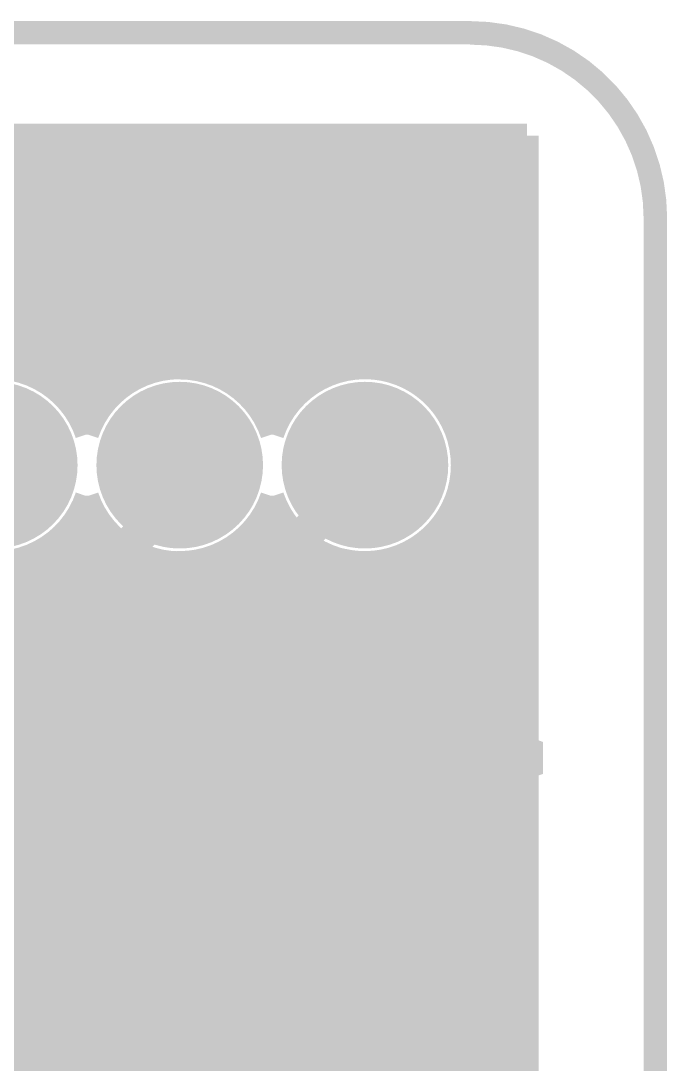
# Model space of a CAD drawing. Extents: x -72 to 72, y -47 to 50.
# Drawn here: x 65.15 to 72.13, y 6.87 to 18.13 of the extents above; entities that cross this region are included whole.
import ezdxf

# ---------------------------------------------------------------- set-up
doc = ezdxf.new("R2010")
doc.units = 0
doc.header["$MEASUREMENT"] = 0
doc.layers.get('0').update_dxf_attribs({"linetype": 'CONTINUOUS'})
for name, color, linetype in [('22-303-0_BOT', 7, 'CONTINUOUS'), ('22-303-0_DRD', 7, 'CONTINUOUS'), ('22-303-0_GND', 6, 'CONTINUOUS'), ('22-303-0_IN1', 4, 'CONTINUOUS'), ('22-303-0_IN2', 3, 'CONTINUOUS'), ('22-303-0_PWR', 5, 'CONTINUOUS'), ('22-303-0_SMB', 10, 'CONTINUOUS'), ('22-303-0_SMT', 14, 'CONTINUOUS'), ('22-303-0_SST', 13, 'CONTINUOUS'), ('22-303-0_TOP', 8, 'CONTINUOUS'), ('THRUHOLE_TAP', 7, 'CONTINUOUS')]:
    doc.layers.add(name, color=color, linetype=linetype)

# ---------------------------------------------------------------- blocks, each defined once
blk = doc.blocks.new('ROUND_20')
at = {"const_width": 0.7493}
blk.add_lwpolyline([(-0.37465, 0, 1), (0.37465, 0, 1)], format="xyb", close=True, dxfattribs=at)
blk = doc.blocks.new('ROUND_29')
at = {"const_width": 2.99974}
blk.add_lwpolyline([(-1.49987, 0, 1), (1.49987, 0, 1)], format="xyb", close=True, dxfattribs=at)
blk = doc.blocks.new('ROUND_70')
at = {"const_width": 0.89916}
blk.add_lwpolyline([(-0.44958, 0, 1), (0.44958, 0, 1)], format="xyb", close=True, dxfattribs=at)
blk = doc.blocks.new('ROUND_77')
at = {"const_width": 3.24993}
blk.add_lwpolyline([(-1.624964, 0, 1), (1.624964, 0, 1)], format="xyb", close=True, dxfattribs=at)
blk = doc.blocks.new('ROUND_89')
at = {"const_width": 0.89916}
blk.add_lwpolyline([(-0.44958, 0, 1), (0.44958, 0, 1)], format="xyb", close=True, dxfattribs=at)
blk = doc.blocks.new('ROUND_98')
at = {"const_width": 0.44958}
blk.add_lwpolyline([(-0.22479, 0, 1), (0.22479, 0, 1)], format="xyb", close=True, dxfattribs=at)
blk = doc.blocks.new('ROUND_102')
at = {"const_width": 1.6002}
blk.add_lwpolyline([(-0.8001, 0, 1), (0.8001, 0, 1)], format="xyb", close=True, dxfattribs=at)

msp = doc.modelspace()

# ---------------------------------------------------------------- linework, layer by layer
at = {"layer": '22-303-0_BOT', "const_width": 0.254}
for points in [[(70.612, 16.891), (45.339, 16.891)], [(65.0494, 16.891), (65.0494, 14.37132)], [(65.278, 16.891), (65.278, 14.30528)], [(65.5066, 16.891), (65.5066, 14.17066)], [(65.7352, 16.891), (65.7352, 13.92936)], [(65.9638, 16.891), (65.9638, 13.8811)], [(66.1924, 16.891), (66.1924, 14.14526)], [(66.421, 16.891), (66.421, 14.29004)], [(66.6496, 16.891), (66.6496, 14.36624)], [(66.8782, 16.891), (66.8782, 14.3891)], [(67.1068, 16.891), (67.1068, 14.36116)], [(67.3354, 16.891), (67.3354, 14.27734)], [(67.564, 16.891), (67.564, 14.1224)], [(67.7926, 16.891), (67.7926, 13.83538)], [(68.0212, 16.891), (68.0212, 13.96746)], [(68.2498, 16.891), (68.2498, 14.19098)], [(68.4784, 16.891), (68.4784, 14.31544)], [(68.707, 16.891), (68.707, 14.3764)], [(68.9356, 16.891), (68.9356, 14.38656)], [(69.1642, 16.891), (69.1642, 14.34592)], [(69.3928, 16.891), (69.3928, 14.24686)], [(69.6214, 16.891), (69.6214, 14.06906)], [(69.85, 16.891), (69.85, 13.70838)], [(70.0786, 16.891), (70.0786, -4.953)], [(70.3072, 16.891), (70.3072, -4.953)], [(70.5358, 16.891), (70.5358, -4.953)], [(70.612, 16.891), (70.612, -4.953)], [(70.612, 16.764), (42.5704, 16.764)], [(70.612, 16.5354), (60.73648, 16.5354)], [(70.612, 16.3068), (60.9727, 16.3068)], [(70.612, 16.0782), (61.05144, 16.0782)], [(70.612, 15.8496), (61.0362, 15.8496)], [(70.612, 15.621), (60.9219, 15.621)], [(70.612, 15.3924), (60.98794, 15.3924)], [(70.612, 15.1638), (61.05398, 15.1638)], [(70.612, 14.9352), (61.02858, 14.9352)], [(70.612, 14.7066), (60.89904, 14.7066)], [(70.612, 14.478), (59.63666, 14.478)], [(66.33972, 14.2494), (65.38976, 14.2494)], [(68.3387, 14.2494), (67.38874, 14.2494)], [(70.612, 14.2494), (69.38772, 14.2494)], [(66.06286, 14.0208), (65.66408, 14.0208)], [(68.06438, 14.0208), (67.6656, 14.0208)], [(70.612, 14.0208), (69.66458, 14.0208)], [(65.91554, 13.7922), (65.81394, 13.7922)], [(67.91452, 13.7922), (67.81292, 13.7922)], [(70.612, 13.7922), (69.81444, 13.7922)], [(70.612, 13.5636), (69.89318, 13.5636)], [(70.612, 13.335), (69.91858, 13.335)], [(70.612, 13.1064), (69.89318, 13.1064)], [(69.85, 12.96162), (69.85, -0.26162)], [(65.91554, 12.8778), (65.81394, 12.8778)], [(67.7926, 12.83462), (67.7926, 9.77392)], [(67.91452, 12.8778), (67.81292, 12.8778)], [(70.612, 12.8778), (69.81444, 12.8778)], [(65.7352, 12.74064), (65.7352, 10.29208)], [(65.9638, 12.78636), (65.9638, 10.30224)], [(66.06286, 12.6492), (65.66408, 12.6492)], [(68.06438, 12.6492), (67.6656, 12.6492)], [(68.0212, 12.70254), (68.0212, 9.6139)], [(69.6214, 12.60094), (69.6214, 0.09906)], [(70.612, 12.6492), (69.66458, 12.6492)], [(65.5066, 12.49934), (65.5066, 10.26668)], [(66.1924, 12.5222), (66.1924, 10.29716)], [(67.564, 12.54506), (67.564, 9.91108)], [(68.2498, 12.47902), (68.2498, 9.41832)], [(66.33972, 12.4206), (65.38976, 12.4206)], [(66.421, 12.37742), (66.421, 10.27684)], [(67.3354, 12.39266), (67.3354, 10.02284)], [(68.3387, 12.4206), (67.38874, 12.4206)], [(70.612, 12.4206), (69.38772, 12.4206)], [(69.3928, 12.42314), (69.3928, 0.27686)], [(65.0494, 12.29614), (65.0494, 10.16254)], [(65.278, 12.36472), (65.278, 10.2235)], [(66.6496, 12.30376), (66.6496, 10.23874)], [(66.8782, 12.2809), (66.8782, 10.1854)], [(67.1068, 12.30884), (67.1068, 10.11174)], [(68.4784, 12.35456), (68.4784, 9.18464)], [(68.707, 12.29106), (68.707, 8.89508)], [(68.9356, 12.28344), (68.9356, 8.51662)], [(69.1642, 12.32408), (69.1642, 7.95274)], [(70.612, 12.192), (59.0042, 12.192)], [(70.612, 11.9634), (44.13504, 11.9634)], [(70.612, 11.7348), (44.26458, 11.7348)], [(70.612, 11.5062), (53.49494, 11.5062)], [(70.612, 11.2776), (59.0042, 11.2776)], [(70.612, 11.049), (59.0042, 11.049)], [(70.612, 10.8204), (59.0042, 10.8204)], [(70.612, 10.5918), (59.0042, 10.5918)], [(70.612, 10.3632), (59.0042, 10.3632)], [(70.612, 10.1346), (67.0433, 10.1346)], [(70.612, 9.906), (67.57162, 9.906)], [(70.612, 9.6774), (67.93484, 9.6774)], [(70.612, 9.4488), (68.21678, 9.4488)], [(70.612, 9.2202), (68.44792, 9.2202)], [(70.612, 8.9916), (68.63588, 8.9916)], [(70.612, 8.763), (68.79336, 8.763)], [(70.612, 8.5344), (68.92544, 8.5344)], [(70.612, 8.3058), (69.03466, 8.3058)], [(70.612, 8.0772), (69.12356, 8.0772)], [(70.612, 7.8486), (69.19214, 7.8486)], [(70.612, 7.62), (69.24548, 7.62)], [(70.612, 7.3914), (69.28104, 7.3914)], [(70.612, 7.1628), (69.30136, 7.1628)], [(70.612, 6.9342), (69.3039, 6.9342)]]:
    msp.add_lwpolyline(points, dxfattribs=at)
for points in [[(65.86474, 13.66774, 0.3230331), (64.86398, 14.3891)], [(66.8655, 14.3891, 0.3230329), (65.86474, 13.66774)], [(67.86372, 13.66774, 0.322823), (66.8655, 14.38656)], [(68.86448, 14.3891, 0.3230329), (67.86372, 13.66774)], [(69.91858, 13.335, 0.4142136), (68.86448, 14.3891)], [(68.86448, 12.2809, 0.4142136), (69.91858, 13.335)], [(64.86398, 12.2809, 0.3224026), (65.86474, 12.99972)], [(65.86474, 12.99972, 0.3224026), (66.8655, 12.27836)], [(66.8655, 12.2809, 0.3221914), (67.86372, 12.99972)], [(67.86372, 12.99972, 0.3224026), (68.86448, 12.27836)], [(65.99936, 10.30478, 0.4142136), (62.69482, 7.00024)], [(69.3039, 7.00024, 0.4142136), (65.99936, 10.30478)], [(62.69482, 7.00024, 0.4142136), (65.99936, 3.6957)], [(65.99936, 3.6957, 0.4142136), (69.3039, 7.00024)]]:
    msp.add_lwpolyline(points, format="xyb", dxfattribs=at)
at = {"layer": '22-303-0_DRD', "const_width": 0.254}
for points in [[(46.40072, 18.00098), (69.99986, 18.00098)], [(71.99884, 15.99946), (71.99884, -4.0005)], [(65.49898, 13.081), (64.86398, 13.716)], [(66.8655, 13.716), (66.2305, 13.081)], [(67.5005, 13.081), (66.8655, 13.716)], [(68.86448, 13.716), (68.22948, 13.081)], [(69.49948, 13.081), (68.86448, 13.716)], [(64.22898, 13.081), (65.49898, 13.081)], [(66.2305, 13.081), (67.5005, 13.081)], [(68.22948, 13.081), (69.49948, 13.081)], [(65.74536, 7.63524), (65.36436, 7.25424)], [(66.25336, 7.63524), (65.74536, 7.63524)], [(66.63436, 7.25424), (66.25336, 7.63524)], [(65.36436, 7.25424), (65.36436, 6.74624)], [(66.63436, 6.74624), (66.63436, 7.25424)], [(65.36436, 6.74624), (65.74536, 6.36524)], [(66.25336, 6.36524), (66.63436, 6.74624)]]:
    msp.add_lwpolyline(points, dxfattribs=at)
msp.add_lwpolyline([(71.99884, 15.99946, 0.4142136), (69.99986, 17.99844)], format="xyb", dxfattribs=at)
at = {"layer": '22-303-0_GND', "const_width": 0.254}
for points in [[(46.40072, 18.00098), (69.99986, 18.00098)], [(71.99884, 15.99946), (71.99884, -4.0005)]]:
    msp.add_lwpolyline(points, dxfattribs=at)
msp.add_lwpolyline([(71.99884, 15.99946, 0.4142136), (69.99986, 17.99844)], format="xyb", dxfattribs=at)
at = {"layer": '22-303-0_IN2'}
for points, const_width in [([(70.612, 16.891), (45.339, 16.891)], 0.254), ([(65.0494, 16.891), (65.0494, 14.37132)], 0.254), ([(65.278, 16.891), (65.278, 14.30528)], 0.254), ([(65.5066, 16.891), (65.5066, 14.17066)], 0.254), ([(65.7352, 16.891), (65.7352, 13.92936)], 0.254), ([(65.9638, 16.891), (65.9638, 13.8811)], 0.254), ([(66.1924, 16.891), (66.1924, 14.14526)], 0.254), ([(66.421, 16.891), (66.421, 14.29004)], 0.254), ([(66.6496, 16.891), (66.6496, 14.36624)], 0.254), ([(66.8782, 16.891), (66.8782, 14.3891)], 0.254), ([(67.1068, 16.891), (67.1068, 14.36116)], 0.254), ([(67.3354, 16.891), (67.3354, 14.27734)], 0.254), ([(67.564, 16.891), (67.564, 14.1224)], 0.254), ([(67.7926, 16.891), (67.7926, 13.83538)], 0.254), ([(68.0212, 16.891), (68.0212, 13.96746)], 0.254), ([(68.2498, 16.891), (68.2498, 14.19098)], 0.254), ([(68.4784, 16.891), (68.4784, 14.31544)], 0.254), ([(68.707, 16.891), (68.707, 14.3764)], 0.254), ([(68.9356, 16.891), (68.9356, 14.38656)], 0.254), ([(69.1642, 16.891), (69.1642, 14.34592)], 0.254), ([(69.3928, 16.891), (69.3928, 14.24686)], 0.254), ([(69.6214, 16.891), (69.6214, 14.06906)], 0.254), ([(69.85, 16.891), (69.85, 13.70838)], 0.254), ([(70.0786, 16.891), (70.0786, -4.953)], 0.254), ([(70.3072, 16.891), (70.3072, -4.953)], 0.254), ([(70.5358, 16.891), (70.5358, -4.953)], 0.254), ([(70.612, 16.891), (70.612, -4.953)], 0.254), ([(70.612, 16.764), (44.13504, 16.764)], 0.254), ([(70.612, 16.5354), (60.73648, 16.5354)], 0.254), ([(70.612, 16.3068), (60.9727, 16.3068)], 0.254), ([(70.612, 16.0782), (61.05144, 16.0782)], 0.254), ([(70.612, 15.8496), (61.0362, 15.8496)], 0.254), ([(70.612, 15.621), (60.9219, 15.621)], 0.254), ([(70.612, 15.3924), (60.98794, 15.3924)], 0.254), ([(70.612, 15.1638), (61.05398, 15.1638)], 0.254), ([(70.612, 14.9352), (61.02858, 14.9352)], 0.254), ([(70.612, 14.7066), (60.89904, 14.7066)], 0.254), ([(70.612, 14.478), (59.63666, 14.478)], 0.254), ([(66.33972, 14.2494), (65.38976, 14.2494)], 0.254), ([(68.3387, 14.2494), (67.38874, 14.2494)], 0.254), ([(70.612, 14.2494), (69.38772, 14.2494)], 0.254), ([(66.06286, 14.0208), (65.66408, 14.0208)], 0.254), ([(68.06438, 14.0208), (67.6656, 14.0208)], 0.254), ([(70.612, 14.0208), (69.66458, 14.0208)], 0.254), ([(65.91554, 13.7922), (65.81394, 13.7922)], 0.254), ([(67.91452, 13.7922), (67.81292, 13.7922)], 0.254), ([(70.612, 13.7922), (69.81444, 13.7922)], 0.254), ([(70.612, 13.5636), (69.89318, 13.5636)], 0.254), ([(68.86448, 13.335), (68.86448, 13.23848), (67.056, 11.43), (64.643, 11.43), (60.452, 7.239), (54.356, 7.239)], 0.381), ([(70.612, 13.335), (69.91858, 13.335)], 0.254), ([(70.612, 13.1064), (69.89318, 13.1064)], 0.254), ([(69.85, 12.96162), (69.85, -0.26162)], 0.254), ([(65.91554, 12.8778), (65.81394, 12.8778)], 0.254), ([(70.612, 12.8778), (69.81444, 12.8778)], 0.254), ([(65.7352, 12.74064), (65.7352, 11.9253)], 0.254), ([(65.9638, 12.78636), (65.9638, 11.9253)], 0.254), ([(66.06286, 12.6492), (65.66408, 12.6492)], 0.254), ([(69.6214, 12.60094), (69.6214, 0.09906)], 0.254), ([(70.612, 12.6492), (69.66458, 12.6492)], 0.254), ([(65.5066, 12.49934), (65.5066, 11.9253)], 0.254), ([(66.1924, 12.5222), (66.1924, 11.9253)], 0.254), ([(66.33972, 12.4206), (65.38976, 12.4206)], 0.254), ([(66.421, 12.37742), (66.421, 11.9253)], 0.254), ([(67.29984, 12.37488), (66.85026, 11.9253)], 0.254), ([(70.612, 12.4206), (69.38772, 12.4206)], 0.254), ([(69.3928, 12.42314), (69.3928, 0.27686)], 0.254), ([(65.0494, 12.29614), (65.0494, 11.9253)], 0.254), ([(65.278, 12.36472), (65.278, 11.9253)], 0.254), ([(66.6496, 12.30376), (66.6496, 11.9253)], 0.254), ([(66.8782, 12.2809), (66.8782, 11.95324)], 0.254), ([(67.1068, 12.30884), (67.1068, 12.18184)], 0.254), ([(68.63334, 12.3063), (67.40906, 11.08456)], 0.254), ([(68.707, 12.29106), (68.707, 8.89508)], 0.254), ([(68.9356, 12.28344), (68.9356, 8.51662)], 0.254), ([(69.1642, 12.32408), (69.1642, 7.95274)], 0.254), ([(67.11696, 12.192), (45.7454, 12.192)], 0.254), ([(68.4784, 12.15136), (68.4784, 9.18464)], 0.254), ([(70.612, 12.192), (68.51904, 12.192)], 0.254), ([(66.88836, 11.9634), (45.7454, 11.9634)], 0.254), ([(66.85026, 11.9253), (64.643, 11.9253)], 0.254), ([(68.2498, 11.92276), (68.2498, 9.41832)], 0.254), ([(70.612, 11.9634), (68.29044, 11.9634)], 0.254), ([(68.0212, 11.69416), (68.0212, 9.6139)], 0.254), ([(70.612, 11.7348), (68.06184, 11.7348)], 0.254), ([(67.7926, 11.46556), (67.7926, 9.77392)], 0.254), ([(70.612, 11.5062), (67.83324, 11.5062)], 0.254), ([(70.612, 11.2776), (67.60464, 11.2776)], 0.254), ([(67.564, 11.23696), (67.564, 9.91108)], 0.254), ([(67.3354, 11.02106), (67.3354, 10.02284)], 0.254), ([(70.612, 11.049), (67.37096, 11.049)], 0.254), ([(67.056, 10.9347), (64.84874, 10.9347)], 0.254), ([(65.0494, 10.9347), (65.0494, 10.16254)], 0.254), ([(65.278, 10.9347), (65.278, 10.2235)], 0.254), ([(65.5066, 10.9347), (65.5066, 10.26668)], 0.254), ([(65.7352, 10.9347), (65.7352, 10.29208)], 0.254), ([(65.9638, 10.9347), (65.9638, 10.30224)], 0.254), ([(66.1924, 10.9347), (66.1924, 10.29716)], 0.254), ([(66.421, 10.9347), (66.421, 10.27684)], 0.254), ([(66.6496, 10.9347), (66.6496, 10.23874)], 0.254), ([(66.8782, 10.9347), (66.8782, 10.1854)], 0.254), ([(67.1068, 10.93724), (67.1068, 10.11174)], 0.254), ([(70.612, 10.8204), (64.73444, 10.8204)], 0.254), ([(70.612, 10.5918), (64.50584, 10.5918)], 0.254), ([(70.612, 10.3632), (64.27724, 10.3632)], 0.254), ([(70.612, 10.1346), (67.0433, 10.1346)], 0.254), ([(70.612, 9.906), (67.57162, 9.906)], 0.254), ([(70.612, 9.6774), (67.93484, 9.6774)], 0.254), ([(70.612, 9.4488), (68.21678, 9.4488)], 0.254), ([(70.612, 9.2202), (68.44792, 9.2202)], 0.254), ([(70.612, 8.9916), (68.63588, 8.9916)], 0.254), ([(70.612, 8.763), (68.79336, 8.763)], 0.254), ([(70.612, 8.5344), (68.92544, 8.5344)], 0.254), ([(70.612, 8.3058), (69.03466, 8.3058)], 0.254), ([(70.612, 8.0772), (69.12356, 8.0772)], 0.254), ([(70.612, 7.8486), (69.19214, 7.8486)], 0.254), ([(70.612, 7.62), (69.24548, 7.62)], 0.254), ([(70.612, 7.3914), (69.28104, 7.3914)], 0.254), ([(70.612, 7.1628), (69.30136, 7.1628)], 0.254), ([(70.612, 6.9342), (69.3039, 6.9342)], 0.254)]:
    msp.add_lwpolyline(points, dxfattribs=dict(at, const_width=const_width))
at = {"layer": '22-303-0_IN2', "const_width": 0.254}
for points in [[(65.86474, 13.66774, 0.3230331), (64.86398, 14.3891)], [(66.8655, 14.3891, 0.3230329), (65.86474, 13.66774)], [(67.86372, 13.66774, 0.322823), (66.8655, 14.38656)], [(68.86448, 14.3891, 0.3230329), (67.86372, 13.66774)], [(69.91858, 13.335, 0.4142136), (68.86448, 14.3891)], [(68.86448, 12.2809, 0.4142136), (69.91858, 13.335)], [(64.86398, 12.2809, 0.3224026), (65.86474, 12.99972)], [(65.86474, 12.99972, 0.3224026), (66.8655, 12.27836)], [(66.8655, 12.2809, 0.1066089), (67.29997, 12.3746)], [(68.63334, 12.3063, 0.0553115), (68.86448, 12.28065)], [(67.056, 10.9347, 0.1989116), (67.40623, 11.07977)], [(67.056, 10.9347, 0.1989116), (67.40623, 11.07977)], [(65.99936, 10.30478, 0.4142136), (62.69482, 7.00024)], [(69.3039, 7.00024, 0.4142136), (65.99936, 10.30478)], [(62.69482, 7.00024, 0.4142136), (65.99936, 3.6957)], [(65.99936, 3.6957, 0.4142136), (69.3039, 7.00024)]]:
    msp.add_lwpolyline(points, format="xyb", dxfattribs=at)
at = {"layer": '22-303-0_PWR', "const_width": 0.254}
for points in [[(46.40072, 18.00098), (69.99986, 18.00098)], [(71.99884, 15.99946), (71.99884, -4.0005)]]:
    msp.add_lwpolyline(points, dxfattribs=at)
msp.add_lwpolyline([(71.99884, 15.99946, 0.4142136), (69.99986, 17.99844)], format="xyb", dxfattribs=at)
at = {"layer": '22-303-0_SST'}
for points, const_width in [([(70.46468, 15.33398), (60.66536, 15.33398), (60.66536, 11.7348), (70.46468, 11.7348), (70.46468, 15.33398)], 0.20066), ([(60.66536, 14.33576), (61.06414, 14.33576), (61.06414, 12.13612), (70.06336, 12.13612), (70.06336, 14.33576), (70.46468, 14.33576)], 0.20066), ([(70.71106, 10.8966), (69.69506, 11.2522), (69.69506, 10.77722)], 0.1524), ([(69.69506, 10.414), (69.69506, 10.17524)], 0.1524), ([(70.3707, 9.99744), (70.54088, 9.99744), (70.71106, 10.0584), (70.71106, 10.29462), (70.54088, 10.35304), (69.69506, 10.35304)], 0.1524)]:
    msp.add_lwpolyline(points, dxfattribs=dict(at, const_width=const_width))
at = {"layer": '22-303-0_TOP'}
for points, const_width in [([(70.612, 16.891), (62.93104, 16.891)], 0.254), ([(65.0494, 16.891), (65.0494, 14.37132)], 0.254), ([(65.278, 16.891), (65.278, 14.30528)], 0.254), ([(65.5066, 16.891), (65.5066, 14.17066)], 0.254), ([(65.7352, 16.891), (65.7352, 13.92936)], 0.254), ([(65.9638, 16.891), (65.9638, 13.8811)], 0.254), ([(66.1924, 16.891), (66.1924, 14.14526)], 0.254), ([(66.421, 16.891), (66.421, 14.29004)], 0.254), ([(66.6496, 16.891), (66.6496, 14.36624)], 0.254), ([(66.8782, 16.891), (66.8782, 14.3891)], 0.254), ([(67.1068, 16.891), (67.1068, 14.36116)], 0.254), ([(67.3354, 16.891), (67.3354, 14.27734)], 0.254), ([(67.564, 16.891), (67.564, 14.1224)], 0.254), ([(67.7926, 16.891), (67.7926, 13.83538)], 0.254), ([(68.0212, 16.891), (68.0212, 13.96746)], 0.254), ([(68.2498, 16.891), (68.2498, 14.19098)], 0.254), ([(68.4784, 16.891), (68.4784, 14.31544)], 0.254), ([(68.707, 16.891), (68.707, 14.3764)], 0.254), ([(68.9356, 16.891), (68.9356, 14.38656)], 0.254), ([(69.1642, 16.891), (69.1642, 14.34592)], 0.254), ([(69.3928, 16.891), (69.3928, 14.24686)], 0.254), ([(69.6214, 16.891), (69.6214, 14.06906)], 0.254), ([(69.85, 16.891), (69.85, 13.70838)], 0.254), ([(70.0786, 16.891), (70.0786, -4.953)], 0.254), ([(70.3072, 16.891), (70.3072, -4.953)], 0.254), ([(70.5358, 16.891), (70.5358, -4.953)], 0.254), ([(70.612, 16.891), (70.612, -4.953)], 0.254), ([(70.612, 16.764), (63.05804, 16.764)], 0.254), ([(70.612, 16.5354), (63.27394, 16.5354)], 0.254), ([(70.612, 16.3068), (63.35776, 16.3068)], 0.254), ([(70.612, 16.0782), (63.3603, 16.0782)], 0.254), ([(70.612, 15.8496), (63.3603, 15.8496)], 0.254), ([(70.612, 15.621), (63.3603, 15.621)], 0.254), ([(70.612, 15.3924), (63.3603, 15.3924)], 0.254), ([(70.612, 15.1638), (63.3603, 15.1638)], 0.254), ([(70.612, 14.9352), (63.3603, 14.9352)], 0.254), ([(70.612, 14.7066), (63.3603, 14.7066)], 0.254), ([(70.612, 14.478), (63.3603, 14.478)], 0.254), ([(66.33972, 14.2494), (65.38976, 14.2494)], 0.254), ([(68.3387, 14.2494), (67.38874, 14.2494)], 0.254), ([(70.612, 14.2494), (69.38772, 14.2494)], 0.254), ([(66.06286, 14.0208), (65.66408, 14.0208)], 0.254), ([(68.06438, 14.0208), (67.6656, 14.0208)], 0.254), ([(70.612, 14.0208), (69.66458, 14.0208)], 0.254), ([(65.91554, 13.7922), (65.81394, 13.7922)], 0.254), ([(67.91452, 13.7922), (67.81292, 13.7922)], 0.254), ([(70.612, 13.7922), (69.81444, 13.7922)], 0.254), ([(70.612, 13.5636), (69.89318, 13.5636)], 0.254), ([(51.31054, 11.73988), (54.66588, 11.73988), (55.245, 12.319), (58.039, 12.319), (59.182, 11.176), (65.024, 11.176), (66.8655, 13.0175), (66.8655, 13.335)], 0.381), ([(70.612, 13.335), (69.91858, 13.335)], 0.254), ([(70.612, 13.1064), (69.89318, 13.1064)], 0.254), ([(69.85, 12.96162), (69.85, -0.26162)], 0.254), ([(67.7926, 12.83462), (67.7926, 9.77392)], 0.254), ([(67.91452, 12.8778), (67.81292, 12.8778)], 0.254), ([(70.612, 12.8778), (69.81444, 12.8778)], 0.254), ([(68.06438, 12.6492), (67.6656, 12.6492)], 0.254), ([(68.0212, 12.70254), (68.0212, 9.6139)], 0.254), ([(69.6214, 12.60094), (69.6214, 0.09906)], 0.254), ([(70.612, 12.6492), (69.66458, 12.6492)], 0.254), ([(67.564, 12.54506), (67.564, 9.91108)], 0.254), ([(68.2498, 12.47902), (68.2498, 9.41832)], 0.254), ([(67.3354, 12.39266), (67.3354, 10.02284)], 0.254), ([(68.3387, 12.4206), (67.38874, 12.4206)], 0.254), ([(70.612, 12.4206), (69.38772, 12.4206)], 0.254), ([(69.3928, 12.42314), (69.3928, 0.27686)], 0.254), ([(66.82994, 12.2809), (65.37706, 10.83056)], 0.254), ([(66.82994, 12.2809), (66.8655, 12.2803)], 0.254), ([(66.8782, 12.2809), (66.8782, 10.1854)], 0.254), ([(67.1068, 12.30884), (67.1068, 10.11174)], 0.254), ([(68.4784, 12.35456), (68.4784, 9.18464)], 0.254), ([(68.707, 12.29106), (68.707, 8.89508)], 0.254), ([(68.9356, 12.28344), (68.9356, 8.51662)], 0.254), ([(69.1642, 12.32408), (69.1642, 7.95274)], 0.254), ([(70.612, 12.192), (66.74104, 12.192)], 0.254), ([(66.6496, 12.10056), (66.6496, 10.23874)], 0.254), ([(70.612, 11.9634), (66.51244, 11.9634)], 0.254), ([(66.421, 11.87196), (66.421, 10.27684)], 0.254), ([(70.612, 11.7348), (66.28384, 11.7348)], 0.254), ([(66.1924, 11.64336), (66.1924, 10.29716)], 0.254), ([(70.612, 11.5062), (66.05524, 11.5062)], 0.254), ([(65.9638, 11.41476), (65.9638, 10.30224)], 0.254), ([(70.612, 11.2776), (65.82664, 11.2776)], 0.254), ([(65.7352, 11.18616), (65.7352, 10.29208)], 0.254), ([(70.612, 11.049), (65.59804, 11.049)], 0.254), ([(65.5066, 10.95756), (65.5066, 10.26668)], 0.254), ([(70.612, 10.8204), (65.36944, 10.8204)], 0.254), ([(65.0494, 10.6807), (65.0494, 10.16254)], 0.254), ([(65.278, 10.74928), (65.278, 10.2235)], 0.254), ([(70.612, 10.5918), (57.6199, 10.5918)], 0.254), ([(70.612, 10.3632), (57.6199, 10.3632)], 0.254), ([(70.612, 10.1346), (67.0433, 10.1346)], 0.254), ([(70.612, 9.906), (67.57162, 9.906)], 0.254), ([(70.612, 9.6774), (67.93484, 9.6774)], 0.254), ([(70.612, 9.4488), (68.21678, 9.4488)], 0.254), ([(70.612, 9.2202), (68.44792, 9.2202)], 0.254), ([(70.612, 8.9916), (68.63588, 8.9916)], 0.254), ([(70.612, 8.763), (68.79336, 8.763)], 0.254), ([(70.612, 8.5344), (68.92544, 8.5344)], 0.254), ([(70.612, 8.3058), (69.03466, 8.3058)], 0.254), ([(70.612, 8.0772), (69.12356, 8.0772)], 0.254), ([(70.612, 7.8486), (69.19214, 7.8486)], 0.254), ([(70.612, 7.62), (69.24548, 7.62)], 0.254), ([(70.612, 7.3914), (69.28104, 7.3914)], 0.254), ([(70.612, 7.1628), (69.30136, 7.1628)], 0.254), ([(70.612, 6.9342), (69.3039, 6.9342)], 0.254)]:
    msp.add_lwpolyline(points, dxfattribs=dict(at, const_width=const_width))
at = {"layer": '22-303-0_TOP', "const_width": 0.254}
for points in [[(65.86474, 13.66774, 0.3230331), (64.86398, 14.3891)], [(66.8655, 14.3891, 0.3230329), (65.86474, 13.66774)], [(67.86372, 13.66774, 0.322823), (66.8655, 14.38656)], [(68.86448, 14.3891, 0.3230329), (67.86372, 13.66774)], [(69.91858, 13.335, 0.4142136), (68.86448, 14.3891)], [(68.86448, 12.2809, 0.4142136), (69.91858, 13.335)], [(66.8655, 12.2809, 0.3221914), (67.86372, 12.99972)], [(67.86372, 12.99972, 0.3224026), (68.86448, 12.27836)], [(65.024, 10.6807, 0.1989116), (65.37423, 10.82577)], [(65.99936, 10.30478, 0.4142136), (62.69482, 7.00024)], [(69.3039, 7.00024, 0.4142136), (65.99936, 10.30478)], [(62.69482, 7.00024, 0.4142136), (65.99936, 3.6957)], [(65.99936, 3.6957, 0.4142136), (69.3039, 7.00024)]]:
    msp.add_lwpolyline(points, format="xyb", dxfattribs=at)

# ---------------------------------------------------------------- block references
at = {"layer": '22-303-0_BOT'}
for name, p in [('ROUND_20', (64.86398, 13.335)), ('ROUND_20', (66.8655, 13.335)), ('ROUND_20', (68.86448, 13.335)), ('ROUND_29', (65.99936, 7.00024))]:
    msp.add_blockref(name, p, dxfattribs=at)
at = {"layer": '22-303-0_GND'}
for name, p in [('ROUND_70', (64.86398, 13.335)), ('ROUND_70', (66.8655, 13.335)), ('ROUND_70', (68.86448, 13.335)), ('ROUND_77', (65.99936, 7.00024))]:
    msp.add_blockref(name, p, dxfattribs=at)
at = {"layer": '22-303-0_IN1'}
for name, p in [('ROUND_20', (64.86398, 13.335)), ('ROUND_20', (66.8655, 13.335)), ('ROUND_20', (68.86448, 13.335)), ('ROUND_29', (65.99936, 7.00024))]:
    msp.add_blockref(name, p, dxfattribs=at)
at = {"layer": '22-303-0_IN2'}
for name, p in [('ROUND_20', (64.86398, 13.335)), ('ROUND_20', (66.8655, 13.335)), ('ROUND_20', (68.86448, 13.335)), ('ROUND_29', (65.99936, 7.00024))]:
    msp.add_blockref(name, p, dxfattribs=at)
at = {"layer": '22-303-0_PWR'}
for name, p in [('ROUND_89', (64.86398, 13.335)), ('ROUND_89', (66.8655, 13.335)), ('ROUND_89', (68.86448, 13.335)), ('ROUND_77', (65.99936, 7.00024))]:
    msp.add_blockref(name, p, dxfattribs=at)
at = {"layer": '22-303-0_SMB'}
for name, p in [('ROUND_20', (64.86398, 13.335)), ('ROUND_20', (66.8655, 13.335)), ('ROUND_20', (68.86448, 13.335)), ('ROUND_29', (65.99936, 7.00024))]:
    msp.add_blockref(name, p, dxfattribs=at)
at = {"layer": '22-303-0_SMT'}
for name, p in [('ROUND_20', (64.86398, 13.335)), ('ROUND_20', (66.8655, 13.335)), ('ROUND_20', (68.86448, 13.335)), ('ROUND_29', (65.99936, 7.00024))]:
    msp.add_blockref(name, p, dxfattribs=at)
at = {"layer": '22-303-0_TOP'}
for name, p in [('ROUND_20', (64.86398, 13.335)), ('ROUND_20', (66.8655, 13.335)), ('ROUND_20', (68.86448, 13.335)), ('ROUND_29', (65.99936, 7.00024))]:
    msp.add_blockref(name, p, dxfattribs=at)
at = {"layer": 'THRUHOLE_TAP'}
for name, p in [('ROUND_98', (64.86398, 13.335)), ('ROUND_98', (66.8655, 13.335)), ('ROUND_98', (68.86448, 13.335)), ('ROUND_102', (65.99936, 7.00024))]:
    msp.add_blockref(name, p, dxfattribs=at)

doc.saveas('drawing.dxf')
